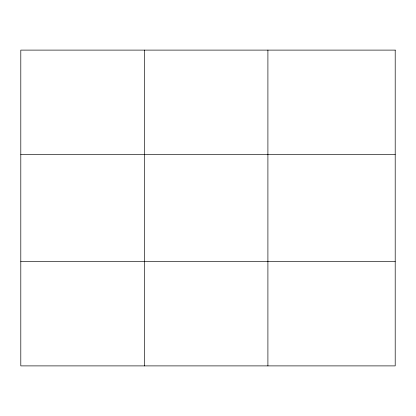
<?xml version="1.0" encoding="UTF-8"?>
<svg xmlns="http://www.w3.org/2000/svg" width="416" height="416" viewBox="0 0 416 416"><rect width="100%" height="100%" fill="white"/><g stroke="black" fill="none" stroke-linecap="round" stroke-linejoin="round"><path stroke-width="0.62" d="M144.352 50.107L144.352 365.893M267.904 50.107L267.904 365.893M20.8 154.315L395.2 154.315M20.8 261.685L395.2 261.685M395.2 50.107L395.2 365.893L20.8 365.893L20.8 50.107L395.2 50.107"/></g></svg>
